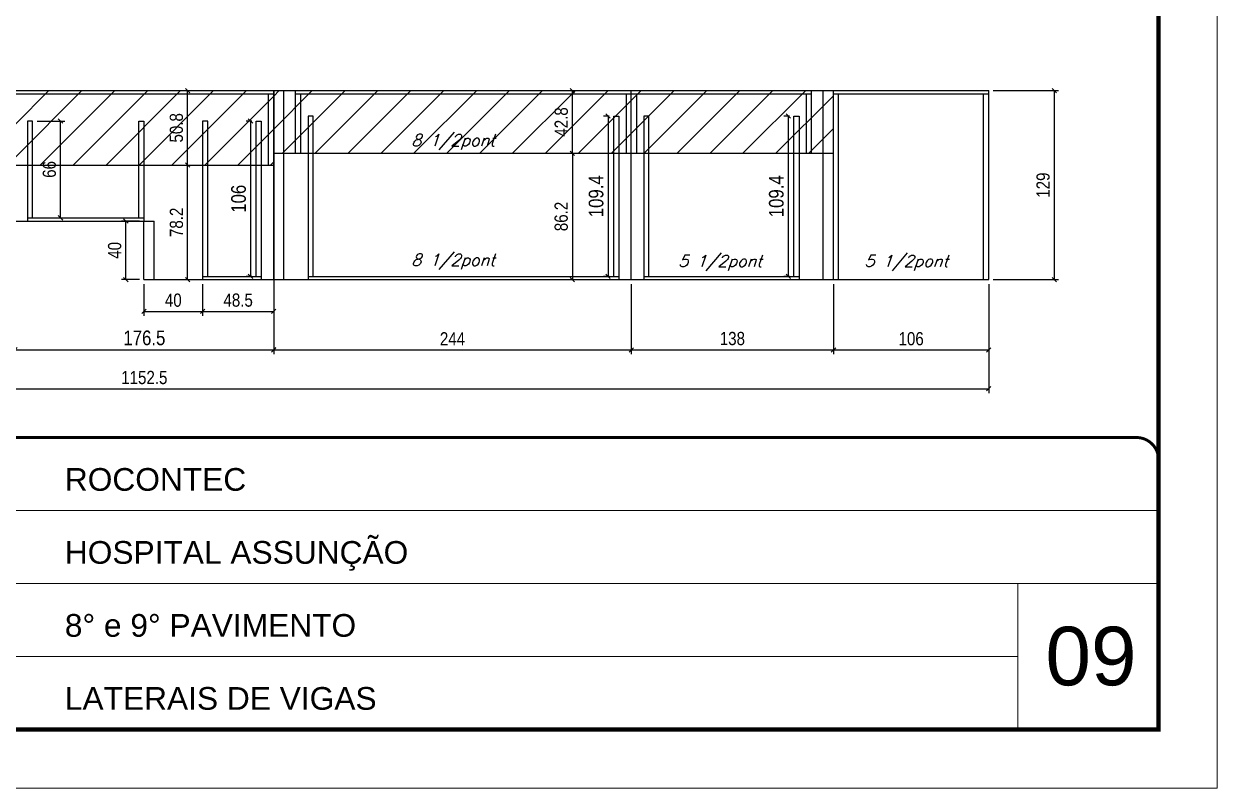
# Model space of a CAD drawing. Extents: x -20960 to -5926, y -2106 to 21915.
# Drawn here: x -11536 to -10722, y 18568 to 19090 of the extents above; entities that cross this region are included whole.
import ezdxf

# ---------------------------------------------------------------- set-up
doc = ezdxf.new("R2010")
doc.units = 0
doc.linetypes.add('CONTINUO', pattern=[0])
doc.linetypes.add('DASHED', pattern=[0.75, 0.5, -0.25])
for name, color, linetype, lineweight in [('CARIMBO', 255, 'Continuous', 9), ('Folhas', 255, 'Continuous', 9), ('SARRAFO DE PRESSAO', 251, 'DASHED', 9)]:
    doc.layers.add(name, color=color, linetype=linetype, lineweight=lineweight)
for name, color, linetype in [('COTA', 241, 'Continuous'), ('Painéis', 200, 'Continuous'), ('Reaproveitamento', 251, 'Continuous'), ('SARR_2.2x7', 40, 'Continuous'), ('SARR_3.5x7', 81, 'Continuous'), ('texto', 7, 'Continuous')]:
    doc.layers.add(name, color=color, linetype=linetype)
doc.styles.add('ARIAL', font='arial.ttf')
doc.styles.add('COTA TECNICA', font='techl___.ttf', dxfattribs={"height": 10})
doc.styles.add('COTA TECNICA-50', font='techl___.ttf', dxfattribs={"height": 9})
doc.styles.add('Romans', font='romans.shx')
doc.dimstyles.new('COTA PAINEL-50', dxfattribs={"dimtxt": 9, "dimasz": 3, "dimexe": 3, "dimexo": 3, "dimgap": 3, "dimtad": 1, "dimdec": 1, "dimzin": 12, "dimdsep": 46, "dimtxsty": 'COTA TECNICA-50', "dimblk1": 'OBLIQUE', "dimblk2": 'OBLIQUE', "dimsah": 1, "dimcen": 0.9, "dimclrd": 4, "dimclre": 4, "dimclrt": 240, "dimadec": 1, "dimazin": 3, "dimtfac": 1, "dimtdec": 1, "dimtmove": 0, "dimatfit": 3, "dimfxl": 1, "dimtolj": 1, "dimtzin": 12, "dimarcsym": 0})
doc.dimstyles.new('PAINEL', dxfattribs={"dimtxt": 10, "dimasz": 3, "dimexe": 3, "dimexo": 3, "dimgap": 3, "dimtad": 1, "dimdec": 1, "dimzin": 12, "dimdsep": 46, "dimtxsty": 'COTA TECNICA', "dimblk1": 'OBLIQUE', "dimblk2": 'OBLIQUE', "dimsah": 1, "dimcen": 0.9, "dimclrd": 4, "dimclre": 4, "dimclrt": 240, "dimadec": 1, "dimazin": 3, "dimtfac": 1, "dimtdec": 1, "dimtmove": 0, "dimatfit": 3, "dimfxl": 1, "dimtolj": 1, "dimtzin": 12, "dimarcsym": 0})
pattern_1 = [(45, (-3170, 1148.575), (-11.22532, 11.22532), [])]

# ---------------------------------------------------------------- blocks, each defined once
blk = doc.blocks.new('9999999999')
at = {"color": 30, "linetype": 'CONTINUO'}
for p, q in [((98564.56, 34379.64), (99583.98, 34379.64)), ((98564.56, 34329.83), (99487.98, 34329.83)), ((99583.98, 34329.83), (99487.98, 34329.83)), ((99487.98, 34329.83), (99487.98, 34230.21)), ((98564.56, 34280.02), (99487.98, 34280.02))]:
    blk.add_line(p, q, dxfattribs=at)
at = {"color": 30, "linetype": 'CONTINUO', "const_width": 2}
blk.add_lwpolyline([(99583.98, 34230.21), (99583.98, 34414.45, 0.414214), (99568.98, 34429.45), (98228.98, 34429.45, 0.414214), (98213.98, 34414.45), (98213.98, 34245.21, 0.414214), (98228.98, 34230.21), (99583.98, 34230.21)], format="xyb", dxfattribs=at)
at = {"layer": 'Folhas'}
blk.add_lwpolyline([(98138.98, 34190.21), (99623.98, 34190.21), (99623.98, 35240.21), (98138.98, 35240.21)], close=True, dxfattribs=at)
at = {"layer": 'Folhas', "color": 30, "const_width": 3}
blk.add_lwpolyline([(98213.98, 34230.21), (99583.98, 34230.21), (99583.98, 35200.21), (98213.98, 35200.21)], close=True, dxfattribs=at)
at = {"color": 7, "linetype": 'Continuous', "ltscale": 5, "style": 'ARIAL'}
for s, height, p in [('ROCONTEC', 15.483, (98837.68, 34393.13)), ('HOSPITAL ASSUNÇÃO', 15.4829, (98837.68, 34343.32)), ('8° e 9° PAVIMENTO', 15.4829, (98837.68, 34293.51)), ('LATERAIS DE VIGAS', 15.4829, (98837.68, 34243.7))]:
    blk.add_text(s, height=height, dxfattribs=at).set_placement(p)
blk = doc.blocks.new('_Oblique')
at = {"color": 0, "linetype": 'ByBlock', "lineweight": -2}
blk.add_line((-0.5, -0.5), (0.5, 0.5), dxfattribs=at)
blk = doc.blocks.new('*D6552')
at = {"layer": 'COTA', "color": 4, "lineweight": -2, "ltscale": 25, "transparency": 16777216}
for p, q in [((-11542.28, 18952.24), (-11542.28, 18864.34)), ((-11365.79, 18939.18), (-11365.79, 18864.34)), ((-11542.28, 18867.34), (-11365.79, 18867.34))]:
    blk.add_line(p, q, dxfattribs=at)
at = {"layer": 'Defpoints', "color": 0, "ltscale": 25, "transparency": 16777216}
for p in [(-11542.28, 18955.24), (-11365.79, 18942.18), (-11365.79, 18867.34)]:
    blk.add_point(p, dxfattribs=at)
at = {"layer": 'COTA', "color": 4, "lineweight": -2, "ltscale": 25, "transparency": 16777216, "xscale": 3, "yscale": 3, "zscale": 3, "rotation": 180}
blk.add_blockref('_Oblique', (-11542.28, 18867.34), dxfattribs=at)
at = {"layer": 'COTA', "color": 4, "lineweight": -2, "ltscale": 25, "transparency": 16777216, "xscale": 3, "yscale": 3, "zscale": 3}
blk.add_blockref('_Oblique', (-11365.79, 18867.34), dxfattribs=at)
at = {"layer": 'COTA', "color": 240, "ltscale": 25, "transparency": 16777216, "insert": (-11454.04, 18875.45), "char_height": 10, "attachment_point": 5, "style": 'COTA TECNICA'}
blk.add_mtext('\\A1;176.5', dxfattribs=at)
blk = doc.blocks.new('*D6554')
at = {"layer": 'COTA', "color": 4, "lineweight": -2, "transparency": 16777216}
for p, q in [((-12030.29, 18952.24), (-12030.29, 18837.8)), ((-10877.83, 18912.24), (-10877.83, 18837.8)), ((-12030.29, 18840.8), (-10877.83, 18840.8))]:
    blk.add_line(p, q, dxfattribs=at)
at = {"layer": 'Defpoints', "color": 0, "transparency": 16777216}
for p in [(-12030.29, 18955.24), (-10877.83, 18915.24), (-10877.83, 18840.8)]:
    blk.add_point(p, dxfattribs=at)
at = {"layer": 'COTA', "color": 4, "lineweight": -2, "transparency": 16777216, "xscale": 3, "yscale": 3, "zscale": 3, "rotation": 180}
blk.add_blockref('_Oblique', (-12030.29, 18840.8), dxfattribs=at)
at = {"layer": 'COTA', "color": 4, "lineweight": -2, "transparency": 16777216, "xscale": 3, "yscale": 3, "zscale": 3}
blk.add_blockref('_Oblique', (-10877.83, 18840.8), dxfattribs=at)
at = {"layer": 'COTA', "color": 240, "transparency": 16777216, "insert": (-11454.06, 18848.4), "char_height": 9, "attachment_point": 5, "style": 'COTA TECNICA-50'}
blk.add_mtext('\\A1;1152.5', dxfattribs=at)
blk = doc.blocks.new('*D6604')
at = {"layer": 'COTA', "color": 4, "lineweight": -2, "ltscale": 25, "transparency": 16777216}
for p, q in [((-11380.79, 19023.44), (-11384.62, 19023.44)), ((-11381.62, 19023.44), (-11381.62, 18917.44)), ((-11380.79, 18917.44), (-11384.62, 18917.44))]:
    blk.add_line(p, q, dxfattribs=at)
at = {"layer": 'Defpoints', "color": 0, "ltscale": 25, "transparency": 16777216}
for p in [(-11377.79, 19023.44), (-11381.62, 18917.44), (-11377.79, 18917.44)]:
    blk.add_point(p, dxfattribs=at)
at = {"layer": 'COTA', "color": 4, "lineweight": -2, "ltscale": 25, "transparency": 16777216, "xscale": 3, "yscale": 3, "zscale": 3}
for p, rotation in [((-11381.62, 19023.44), 90), ((-11381.62, 18917.44), 270)]:
    blk.add_blockref('_Oblique', p, dxfattribs=dict(at, rotation=rotation))
at = {"layer": 'COTA', "color": 240, "ltscale": 25, "transparency": 16777216, "insert": (-11389.72, 18970.44), "char_height": 10, "attachment_point": 5, "rotation": 90, "style": 'COTA TECNICA'}
blk.add_mtext('\\A1;106', dxfattribs=at)
blk = doc.blocks.new('*D6605')
at = {"layer": 'COTA', "color": 4, "lineweight": -2, "transparency": 16777216}
for p, q in [((-11527.29, 19023.44), (-11508.27, 19023.44)), ((-11511.27, 18957.44), (-11511.27, 19023.44)), ((-11527.29, 18957.44), (-11508.27, 18957.44))]:
    blk.add_line(p, q, dxfattribs=at)
at = {"layer": 'Defpoints', "color": 0, "transparency": 16777216}
for p in [(-11530.29, 19023.44), (-11511.27, 19023.44), (-11530.29, 18957.44)]:
    blk.add_point(p, dxfattribs=at)
at = {"layer": 'COTA', "color": 4, "lineweight": -2, "transparency": 16777216, "xscale": 3, "yscale": 3, "zscale": 3}
for p, rotation in [((-11511.27, 19023.44), 90), ((-11511.27, 18957.44), 270)]:
    blk.add_blockref('_Oblique', p, dxfattribs=dict(at, rotation=rotation))
at = {"layer": 'COTA', "color": 240, "transparency": 16777216, "insert": (-11518.86, 18990.44), "char_height": 9, "attachment_point": 5, "rotation": 90, "style": 'COTA TECNICA-50'}
blk.add_mtext('\\A1;66', dxfattribs=at)
blk = doc.blocks.new('*D6606')
at = {"layer": 'COTA', "color": 4, "lineweight": -2, "transparency": 16777216}
for p, q in [((-11414.29, 18912.24), (-11414.29, 18890.6)), ((-11365.79, 18912.24), (-11365.79, 18890.6)), ((-11414.29, 18893.6), (-11365.79, 18893.6))]:
    blk.add_line(p, q, dxfattribs=at)
at = {"layer": 'Defpoints', "color": 0, "transparency": 16777216}
for p in [(-11414.29, 18915.24), (-11365.79, 18915.24), (-11365.79, 18893.6)]:
    blk.add_point(p, dxfattribs=at)
at = {"layer": 'COTA', "color": 4, "lineweight": -2, "transparency": 16777216, "xscale": 3, "yscale": 3, "zscale": 3, "rotation": 180}
blk.add_blockref('_Oblique', (-11414.29, 18893.6), dxfattribs=at)
at = {"layer": 'COTA', "color": 4, "lineweight": -2, "transparency": 16777216, "xscale": 3, "yscale": 3, "zscale": 3}
blk.add_blockref('_Oblique', (-11365.79, 18893.6), dxfattribs=at)
at = {"layer": 'COTA', "color": 240, "transparency": 16777216, "insert": (-11390.04, 18901.22), "char_height": 9, "attachment_point": 5, "style": 'COTA TECNICA-50'}
blk.add_mtext('\\A1;48.5', dxfattribs=at)
blk = doc.blocks.new('*D6541')
at = {"layer": 'COTA', "color": 4, "lineweight": -2, "transparency": 16777216}
for p, q in [((-10874.83, 19044.24), (-10830.15, 19044.24)), ((-10833.15, 19044.24), (-10833.15, 18915.24)), ((-10874.83, 18915.24), (-10830.15, 18915.24))]:
    blk.add_line(p, q, dxfattribs=at)
at = {"layer": 'Defpoints', "color": 0, "transparency": 16777216}
for p in [(-10877.83, 19044.24), (-10877.83, 18915.24), (-10833.15, 18915.24)]:
    blk.add_point(p, dxfattribs=at)
at = {"layer": 'COTA', "color": 4, "lineweight": -2, "transparency": 16777216, "xscale": 3, "yscale": 3, "zscale": 3}
for p, rotation in [((-10833.15, 19044.24), 90), ((-10833.15, 18915.24), 270)]:
    blk.add_blockref('_Oblique', p, dxfattribs=dict(at, rotation=rotation))
at = {"layer": 'COTA', "color": 240, "transparency": 16777216, "insert": (-10840.73, 18979.74), "char_height": 9, "attachment_point": 5, "rotation": 90, "style": 'COTA TECNICA-50'}
blk.add_mtext('\\A1;129', dxfattribs=at)
blk = doc.blocks.new('*D6575')
at = {"layer": 'COTA', "color": 4, "lineweight": -2, "ltscale": 25, "transparency": 16777216}
for p, q in [((-11136.79, 19026.84), (-11140.62, 19026.84)), ((-11137.62, 19026.84), (-11137.62, 18917.44)), ((-11136.79, 18917.44), (-11140.62, 18917.44))]:
    blk.add_line(p, q, dxfattribs=at)
at = {"layer": 'Defpoints', "color": 0, "ltscale": 25, "transparency": 16777216}
for p in [(-11133.79, 19026.84), (-11137.62, 18917.44), (-11133.79, 18917.44)]:
    blk.add_point(p, dxfattribs=at)
at = {"layer": 'COTA', "color": 4, "lineweight": -2, "ltscale": 25, "transparency": 16777216, "xscale": 3, "yscale": 3, "zscale": 3}
for p, rotation in [((-11137.62, 19026.84), 90), ((-11137.62, 18917.44), 270)]:
    blk.add_blockref('_Oblique', p, dxfattribs=dict(at, rotation=rotation))
at = {"layer": 'COTA', "color": 240, "ltscale": 25, "transparency": 16777216, "insert": (-11145.75, 18972.14), "char_height": 10, "attachment_point": 5, "rotation": 90, "style": 'COTA TECNICA'}
blk.add_mtext('\\A1;109.4', dxfattribs=at)
blk = doc.blocks.new('*D6576')
at = {"layer": 'COTA', "color": 4, "lineweight": -2, "transparency": 16777216}
for p, q in [((-11365.79, 18912.24), (-11365.79, 18864.29)), ((-11121.79, 18912.24), (-11121.79, 18864.29)), ((-11365.79, 18867.29), (-11121.79, 18867.29))]:
    blk.add_line(p, q, dxfattribs=at)
at = {"layer": 'Defpoints', "color": 0, "transparency": 16777216}
for p in [(-11365.79, 18915.24), (-11121.79, 18915.24), (-11121.79, 18867.29)]:
    blk.add_point(p, dxfattribs=at)
at = {"layer": 'COTA', "color": 4, "lineweight": -2, "transparency": 16777216, "xscale": 3, "yscale": 3, "zscale": 3, "rotation": 180}
blk.add_blockref('_Oblique', (-11365.79, 18867.29), dxfattribs=at)
at = {"layer": 'COTA', "color": 4, "lineweight": -2, "transparency": 16777216, "xscale": 3, "yscale": 3, "zscale": 3}
blk.add_blockref('_Oblique', (-11121.79, 18867.29), dxfattribs=at)
at = {"layer": 'COTA', "color": 240, "transparency": 16777216, "insert": (-11243.79, 18874.85), "char_height": 9, "attachment_point": 5, "style": 'COTA TECNICA-50'}
blk.add_mtext('\\A1;244', dxfattribs=at)
blk = doc.blocks.new('*D6577')
at = {"layer": 'COTA', "color": 4, "lineweight": -2, "transparency": 16777216}
for p, q in [((-11121.79, 18912.24), (-11121.79, 18864.29)), ((-10983.79, 18912.24), (-10983.79, 18864.29)), ((-11121.79, 18867.29), (-10983.79, 18867.29))]:
    blk.add_line(p, q, dxfattribs=at)
at = {"layer": 'Defpoints', "color": 0, "transparency": 16777216}
for p in [(-11121.79, 18915.24), (-10983.79, 18915.24), (-10983.79, 18867.29)]:
    blk.add_point(p, dxfattribs=at)
at = {"layer": 'COTA', "color": 4, "lineweight": -2, "transparency": 16777216, "xscale": 3, "yscale": 3, "zscale": 3, "rotation": 180}
blk.add_blockref('_Oblique', (-11121.79, 18867.29), dxfattribs=at)
at = {"layer": 'COTA', "color": 4, "lineweight": -2, "transparency": 16777216, "xscale": 3, "yscale": 3, "zscale": 3}
blk.add_blockref('_Oblique', (-10983.79, 18867.29), dxfattribs=at)
at = {"layer": 'COTA', "color": 240, "transparency": 16777216, "insert": (-11052.79, 18875), "char_height": 9, "attachment_point": 5, "style": 'COTA TECNICA-50'}
blk.add_mtext('\\A1;138', dxfattribs=at)
blk = doc.blocks.new('*D6588')
at = {"layer": 'COTA', "color": 4, "lineweight": -2, "transparency": 16777216}
for p, q in [((-10983.79, 18912.24), (-10983.79, 18864.29)), ((-10877.83, 18912.24), (-10877.83, 18864.29)), ((-10983.79, 18867.29), (-10877.83, 18867.29))]:
    blk.add_line(p, q, dxfattribs=at)
at = {"layer": 'Defpoints', "color": 0, "transparency": 16777216}
for p in [(-10983.79, 18915.24), (-10877.83, 18915.24), (-10877.83, 18867.29)]:
    blk.add_point(p, dxfattribs=at)
at = {"layer": 'COTA', "color": 4, "lineweight": -2, "transparency": 16777216, "xscale": 3, "yscale": 3, "zscale": 3, "rotation": 180}
blk.add_blockref('_Oblique', (-10983.79, 18867.29), dxfattribs=at)
at = {"layer": 'COTA', "color": 4, "lineweight": -2, "transparency": 16777216, "xscale": 3, "yscale": 3, "zscale": 3}
blk.add_blockref('_Oblique', (-10877.83, 18867.29), dxfattribs=at)
at = {"layer": 'COTA', "color": 240, "transparency": 16777216, "insert": (-10930.81, 18874.88), "char_height": 9, "attachment_point": 5, "style": 'COTA TECNICA-50'}
blk.add_mtext('\\A1;106', dxfattribs=at)
blk = doc.blocks.new('*D6591')
at = {"layer": 'COTA', "color": 4, "lineweight": -2, "transparency": 16777216}
for p, q in [((-11457.29, 18955.24), (-11469.7, 18955.24)), ((-11466.7, 18915.24), (-11466.7, 18955.24)), ((-11457.29, 18915.24), (-11469.7, 18915.24))]:
    blk.add_line(p, q, dxfattribs=at)
at = {"layer": 'Defpoints', "color": 0, "transparency": 16777216}
for p in [(-11466.7, 18955.24), (-11454.29, 18955.24), (-11454.29, 18915.24)]:
    blk.add_point(p, dxfattribs=at)
at = {"layer": 'COTA', "color": 4, "lineweight": -2, "transparency": 16777216, "xscale": 3, "yscale": 3, "zscale": 3}
for p, rotation in [((-11466.7, 18955.24), 90), ((-11466.7, 18915.24), 270)]:
    blk.add_blockref('_Oblique', p, dxfattribs=dict(at, rotation=rotation))
at = {"layer": 'COTA', "color": 240, "transparency": 16777216, "insert": (-11474.29, 18935.24), "char_height": 9, "attachment_point": 5, "rotation": 90, "style": 'COTA TECNICA-50'}
blk.add_mtext('\\A1;40', dxfattribs=at)
blk = doc.blocks.new('*D6592')
at = {"layer": 'COTA', "color": 4, "lineweight": -2, "transparency": 16777216}
for p, q in [((-11454.29, 18912.24), (-11454.29, 18890.6)), ((-11414.29, 18912.24), (-11414.29, 18890.6)), ((-11454.29, 18893.6), (-11414.29, 18893.6))]:
    blk.add_line(p, q, dxfattribs=at)
at = {"layer": 'Defpoints', "color": 0, "transparency": 16777216}
for p in [(-11454.29, 18915.24), (-11414.29, 18915.24), (-11414.29, 18893.6)]:
    blk.add_point(p, dxfattribs=at)
at = {"layer": 'COTA', "color": 4, "lineweight": -2, "transparency": 16777216, "xscale": 3, "yscale": 3, "zscale": 3, "rotation": 180}
blk.add_blockref('_Oblique', (-11454.29, 18893.6), dxfattribs=at)
at = {"layer": 'COTA', "color": 4, "lineweight": -2, "transparency": 16777216, "xscale": 3, "yscale": 3, "zscale": 3}
blk.add_blockref('_Oblique', (-11414.29, 18893.6), dxfattribs=at)
at = {"layer": 'COTA', "color": 240, "transparency": 16777216, "insert": (-11434.29, 18901.19), "char_height": 9, "attachment_point": 5, "style": 'COTA TECNICA-50'}
blk.add_mtext('\\A1;40', dxfattribs=at)
blk = doc.blocks.new('*D6563')
at = {"layer": 'COTA', "color": 4, "lineweight": -2, "transparency": 16777216}
for p, q in [((-11432.47, 18993.44), (-11421.54, 18993.44)), ((-11424.54, 18915.24), (-11424.54, 18993.44)), ((-11432.47, 18915.24), (-11421.54, 18915.24))]:
    blk.add_line(p, q, dxfattribs=at)
at = {"layer": 'Defpoints', "color": 0, "transparency": 16777216}
for p in [(-11435.47, 18993.44), (-11424.54, 18993.44), (-11435.47, 18915.24)]:
    blk.add_point(p, dxfattribs=at)
at = {"layer": 'COTA', "color": 4, "lineweight": -2, "transparency": 16777216, "xscale": 3, "yscale": 3, "zscale": 3}
for p, rotation in [((-11424.54, 18993.44), 90), ((-11424.54, 18915.24), 270)]:
    blk.add_blockref('_Oblique', p, dxfattribs=dict(at, rotation=rotation))
at = {"layer": 'COTA', "color": 240, "transparency": 16777216, "insert": (-11432.12, 18954.34), "char_height": 9, "attachment_point": 5, "rotation": 90, "style": 'COTA TECNICA-50'}
blk.add_mtext('\\A1;78.2', dxfattribs=at)
blk = doc.blocks.new('*D6564')
at = {"layer": 'COTA', "color": 4, "lineweight": -2, "transparency": 16777216}
for p, q in [((-11424.54, 18993.44), (-11424.54, 19044.24)), ((-11432.47, 18993.44), (-11421.54, 18993.44))]:
    blk.add_line(p, q, dxfattribs=at)
at = {"layer": 'Defpoints', "color": 0, "transparency": 16777216}
for p in [(-11424.54, 19044.24), (-11424.54, 19044.24), (-11435.47, 18993.44)]:
    blk.add_point(p, dxfattribs=at)
at = {"layer": 'COTA', "color": 4, "lineweight": -2, "transparency": 16777216, "xscale": 3, "yscale": 3, "zscale": 3}
for p, rotation in [((-11424.54, 19044.24), 90), ((-11424.54, 18993.44), 270)]:
    blk.add_blockref('_Oblique', p, dxfattribs=dict(at, rotation=rotation))
at = {"layer": 'COTA', "color": 240, "transparency": 16777216, "insert": (-11432.16, 19018.84), "char_height": 9, "attachment_point": 5, "rotation": 90, "style": 'COTA TECNICA-50'}
blk.add_mtext('\\A1;50.8', dxfattribs=at)
blk = doc.blocks.new('*D6536')
at = {"layer": 'COTA', "color": 4, "lineweight": -2, "transparency": 16777216}
for p, q in [((-11176.55, 19001.44), (-11158.95, 19001.44)), ((-11161.95, 19001.44), (-11161.95, 18915.24)), ((-11176.55, 18915.24), (-11158.95, 18915.24))]:
    blk.add_line(p, q, dxfattribs=at)
at = {"layer": 'Defpoints', "color": 0, "transparency": 16777216}
for p in [(-11179.55, 19001.44), (-11179.55, 18915.24), (-11161.95, 18915.24)]:
    blk.add_point(p, dxfattribs=at)
at = {"layer": 'COTA', "color": 4, "lineweight": -2, "transparency": 16777216, "xscale": 3, "yscale": 3, "zscale": 3}
for p, rotation in [((-11161.95, 19001.44), 90), ((-11161.95, 18915.24), 270)]:
    blk.add_blockref('_Oblique', p, dxfattribs=dict(at, rotation=rotation))
at = {"layer": 'COTA', "color": 240, "transparency": 16777216, "insert": (-11169.57, 18958.34), "char_height": 9, "attachment_point": 5, "rotation": 90, "style": 'COTA TECNICA-50'}
blk.add_mtext('\\A1;86.2', dxfattribs=at)
blk = doc.blocks.new('*D6565')
at = {"layer": 'COTA', "color": 4, "lineweight": -2, "transparency": 16777216}
for p, q in [((-11176.55, 19044.24), (-11158.95, 19044.24)), ((-11161.95, 19001.44), (-11161.95, 19044.24)), ((-11176.55, 19001.44), (-11158.95, 19001.44))]:
    blk.add_line(p, q, dxfattribs=at)
at = {"layer": 'Defpoints', "color": 0, "transparency": 16777216}
for p in [(-11179.55, 19044.24), (-11161.95, 19044.24), (-11179.55, 19001.44)]:
    blk.add_point(p, dxfattribs=at)
at = {"layer": 'COTA', "color": 4, "lineweight": -2, "transparency": 16777216, "xscale": 3, "yscale": 3, "zscale": 3}
for p, rotation in [((-11161.95, 19044.24), 90), ((-11161.95, 19001.44), 270)]:
    blk.add_blockref('_Oblique', p, dxfattribs=dict(at, rotation=rotation))
at = {"layer": 'COTA', "color": 240, "transparency": 16777216, "insert": (-11169.54, 19022.84), "char_height": 9, "attachment_point": 5, "rotation": 90, "style": 'COTA TECNICA-50'}
blk.add_mtext('\\A1;42.8', dxfattribs=at)
blk = doc.blocks.new('*D6557')
at = {"layer": 'COTA', "color": 4, "lineweight": -2, "ltscale": 25, "transparency": 16777216}
for p, q in [((-11013.79, 19026.84), (-11017.62, 19026.84)), ((-11014.62, 19026.84), (-11014.62, 18917.44)), ((-11013.79, 18917.44), (-11017.62, 18917.44))]:
    blk.add_line(p, q, dxfattribs=at)
at = {"layer": 'Defpoints', "color": 0, "ltscale": 25, "transparency": 16777216}
for p in [(-11010.79, 19026.84), (-11014.62, 18917.44), (-11010.79, 18917.44)]:
    blk.add_point(p, dxfattribs=at)
at = {"layer": 'COTA', "color": 4, "lineweight": -2, "ltscale": 25, "transparency": 16777216, "xscale": 3, "yscale": 3, "zscale": 3}
for p, rotation in [((-11014.62, 19026.84), 90), ((-11014.62, 18917.44), 270)]:
    blk.add_blockref('_Oblique', p, dxfattribs=dict(at, rotation=rotation))
at = {"layer": 'COTA', "color": 240, "ltscale": 25, "transparency": 16777216, "insert": (-11022.75, 18972.14), "char_height": 10, "attachment_point": 5, "rotation": 90, "style": 'COTA TECNICA'}
blk.add_mtext('\\A1;109.4', dxfattribs=at)

msp = doc.modelspace()

# ---------------------------------------------------------------- hatches: boundary and pattern name
at = {"layer": 'Reaproveitamento', "transparency": 33554684}
h = msp.add_hatch(dxfattribs=at)
h.set_pattern_fill('ANSI31', color=256, scale=5)
h.set_pattern_definition(pattern_1)
h.paths.add_polyline_path([(-11542.29, 19044.24), (-11542.29, 18993.44), (-11365.79, 18993.44), (-11365.79, 19044.24)])
h = msp.add_hatch(dxfattribs=at)
h.set_pattern_fill('ANSI31', color=256, scale=5)
h.set_pattern_definition(pattern_1)
h.paths.add_polyline_path([(-11121.79, 19001.44), (-11121.79, 19044.24), (-11365.79, 19044.24), (-11365.79, 19001.44)])
h = msp.add_hatch(dxfattribs=at)
h.set_pattern_fill('ANSI31', color=256, scale=5)
h.set_pattern_definition(pattern_1)
h.paths.add_polyline_path([(-10983.79, 19001.44), (-10983.79, 19044.24), (-11121.79, 19044.24), (-11121.79, 19001.44)])

# ---------------------------------------------------------------- linework, layer by layer
at = {"layer": 'Painéis', "ltscale": 25}
for p, q in [((-11715.82, 19044.24), (-11365.79, 19044.24)), ((-11365.79, 18915.24), (-11365.79, 19044.24)), ((-11365.79, 19044.24), (-11365.79, 18915.24)), ((-11121.79, 18915.24), (-11121.79, 19044.24)), ((-10983.79, 18915.24), (-10983.79, 19044.24)), ((-10877.83, 18915.24), (-10877.83, 19044.24)), ((-11542.29, 18993.44), (-11365.79, 18993.44)), ((-12030.29, 18955.24), (-11454.29, 18955.24)), ((-11454.29, 18915.24), (-11454.29, 18955.24)), ((-11454.29, 18915.24), (-11365.79, 18915.24))]:
    msp.add_line(p, q, dxfattribs=at)
at = {"layer": 'Painéis'}
for p, q in [((-11365.79, 19044.24), (-11121.79, 19044.24)), ((-11121.79, 19044.24), (-10877.83, 19044.24)), ((-11365.79, 19001.44), (-10983.79, 19001.44)), ((-11365.79, 18915.24), (-11121.79, 18915.24)), ((-11121.79, 18915.24), (-10877.83, 18915.24))]:
    msp.add_line(p, q, dxfattribs=at)
at = {"layer": 'SARR_2.2x7', "linetype": 'Continuous'}
for p, q in [((-11542.29, 19042.04), (-11365.79, 19042.04)), ((-11358.79, 19001.44), (-11358.79, 19044.24)), ((-11350.79, 19042.04), (-11121.79, 19042.04)), ((-11121.79, 19042.04), (-10998.79, 19042.04)), ((-10990.79, 19001.44), (-10990.79, 19044.24)), ((-10983.79, 19042.04), (-10877.83, 19042.04)), ((-11358.79, 18915.24), (-11358.79, 19001.44)), ((-10990.79, 18915.24), (-10990.79, 19001.44))]:
    msp.add_line(p, q, dxfattribs=at)
at = {"layer": 'SARR_2.2x7', "linetype": 'Continuous', "ltscale": 50}
for p, q in [((-11533.79, 18957.44), (-11454.29, 18957.44)), ((-11454.29, 18955.24), (-11447.29, 18955.24)), ((-11447.29, 18915.24), (-11447.29, 18955.24)), ((-11414.29, 18917.44), (-11374.29, 18917.44)), ((-11342.29, 18917.44), (-11130.29, 18917.44)), ((-11113.27, 18917.44), (-11007.29, 18917.44))]:
    msp.add_line(p, q, dxfattribs=at)
at = {"layer": 'SARR_3.5x7'}
for p, q in [((-11369.29, 18993.44), (-11369.29, 19042.04)), ((-11365.79, 18993.44), (-11365.79, 19044.24)), ((-11365.79, 18915.24), (-11365.79, 19044.24)), ((-11350.79, 19001.44), (-11350.79, 19044.24)), ((-11347.29, 19001.44), (-11347.29, 19042.04)), ((-11125.29, 19042.04), (-11125.29, 19001.44)), ((-11118.27, 19042.04), (-11118.27, 19001.44)), ((-11002.29, 19001.44), (-11002.29, 19042.04)), ((-10998.79, 19001.44), (-10998.79, 19044.24)), ((-10983.79, 18915.24), (-10983.79, 19044.24)), ((-10980.29, 18915.24), (-10980.29, 19042.04)), ((-10881.33, 18915.24), (-10881.33, 19042.04)), ((-10877.83, 18915.24), (-10877.83, 19044.24)), ((-11369.29, 18993.44), (-11365.79, 18993.44))]:
    msp.add_line(p, q, dxfattribs=at)
for points in [[(-11530.29, 18957.44), (-11530.29, 19023.44), (-11533.79, 19023.44), (-11533.79, 18955.24)], [(-11457.79, 18957.44), (-11457.79, 19023.44), (-11454.29, 19023.44), (-11454.29, 18955.24)], [(-11410.79, 18917.44), (-11410.79, 19023.44), (-11414.29, 19023.44), (-11414.29, 18915.24)], [(-11377.79, 18917.44), (-11377.79, 19023.44), (-11374.29, 19023.44), (-11374.29, 18915.24)], [(-11338.79, 18917.44), (-11338.79, 19026.84), (-11342.29, 19026.84), (-11342.29, 18915.24)], [(-11133.79, 18917.44), (-11133.79, 19026.84), (-11130.29, 19026.84), (-11130.29, 18915.24)], [(-11109.77, 18917.44), (-11109.77, 19026.84), (-11113.27, 19026.84), (-11113.27, 18915.24)], [(-11010.79, 18917.44), (-11010.79, 19026.84), (-11007.29, 19026.84), (-11007.29, 18915.24)]]:
    msp.add_lwpolyline(points, dxfattribs=at)

# ---------------------------------------------------------------- block references
at = {"layer": 'SARRAFO DE PRESSAO', "color": 6, "linetype": 'ByBlock'}
msp.add_blockref('9999999999', (-110345.98, -15621.96), dxfattribs=at)

# ---------------------------------------------------------------- texts
at = {"layer": 'CARIMBO', "style": 'ARIAL'}
msp.add_text('09', height=40, dxfattribs=at).set_placement((-10839.14, 18638.38))
at = {"layer": 'texto', "color": 2, "char_height": 8, "attachment_point": 5, "style": 'Romans'}
for s, insert in [('{\\Q19;\\C256;8 1/2pont}', (-11243.35, 19009.07)), ('{\\Q19;\\C256;8 1/2pont}', (-11243.35, 18927.41)), ('{\\Q19;\\C256;5 1/2pont}', (-11061.16, 18926.65)), ('{\\Q19;\\C256;5 1/2pont}', (-10934.13, 18926.65))]:
    msp.add_mtext(s, dxfattribs=dict(at, insert=insert))

# ---------------------------------------------------------------- dimensions: what is measured, and where the dimension line sits
at = {"layer": 'COTA'}
dim = msp.add_linear_dim(base=(-11424.54, 19044.24), p1=(-11435.47, 18993.44), p2=(-11424.54, 19044.24), angle=90, dimstyle='COTA PAINEL-50', override={"dimtmove": 1}, dxfattribs=at)
dim.commit()
dim.dimension.update_dxf_attribs({"geometry": '*D6564', "text_midpoint": (-11432.16, 19018.84)})
for base, p1, p2, picture, middle in [((-11161.95, 19044.24), (-11179.55, 19001.44), (-11179.55, 19044.24), '*D6565', (-11169.54, 19022.84)), ((-10833.15, 18915.24), (-10877.83, 19044.24), (-10877.83, 18915.24), '*D6541', (-10840.73, 18979.74)), ((-11511.27, 19023.44), (-11530.29, 18957.44), (-11530.29, 19023.44), '*D6605', (-11518.86, 18990.44)), ((-11161.95, 18915.24), (-11179.55, 19001.44), (-11179.55, 18915.24), '*D6536', (-11169.57, 18958.34)), ((-11424.54, 18993.44), (-11435.47, 18915.24), (-11435.47, 18993.44), '*D6563', (-11432.12, 18954.34)), ((-11466.7, 18955.24), (-11454.29, 18915.24), (-11454.29, 18955.24), '*D6591', (-11474.29, 18935.24))]:
    dim = msp.add_linear_dim(base=base, p1=p1, p2=p2, angle=90, dimstyle='COTA PAINEL-50', dxfattribs=at)
    dim.commit()
    dim.dimension.update_dxf_attribs({"geometry": picture, "text_midpoint": middle})
at = {"layer": 'COTA', "ltscale": 25}
for base, p1, p2, picture, middle in [((-11381.62, 18917.44), (-11377.79, 19023.44), (-11377.79, 18917.44), '*D6604', (-11389.72, 18970.44)), ((-11137.62, 18917.44), (-11133.79, 19026.84), (-11133.79, 18917.44), '*D6575', (-11145.75, 18972.14)), ((-11014.62, 18917.44), (-11010.79, 19026.84), (-11010.79, 18917.44), '*D6557', (-11022.75, 18972.14))]:
    dim = msp.add_linear_dim(base=base, p1=p1, p2=p2, angle=90, dimstyle='PAINEL', dxfattribs=at)
    dim.commit()
    dim.dimension.update_dxf_attribs({"geometry": picture, "text_midpoint": middle})
at = {"layer": 'COTA'}
for base, p1, p2, picture, middle in [((-10877.83, 18840.8), (-12030.29, 18955.24), (-10877.83, 18915.24), '*D6554', (-11454.06, 18848.4)), ((-11414.29, 18893.6), (-11454.29, 18915.24), (-11414.29, 18915.24), '*D6592', (-11434.29, 18901.19)), ((-11365.79, 18893.6), (-11414.29, 18915.24), (-11365.79, 18915.24), '*D6606', (-11390.04, 18901.22)), ((-10877.83, 18867.29), (-10983.79, 18915.24), (-10877.83, 18915.24), '*D6588', (-10930.81, 18874.88))]:
    dim = msp.add_linear_dim(base=base, p1=p1, p2=p2, dimstyle='COTA PAINEL-50', dxfattribs=at)
    dim.commit()
    dim.dimension.update_dxf_attribs({"geometry": picture, "text_midpoint": middle})
at = {"layer": 'COTA', "ltscale": 25}
dim = msp.add_linear_dim(base=(-11365.79, 18867.34), p1=(-11542.28, 18955.24), p2=(-11365.79, 18942.18), dimstyle='PAINEL', override={"dimtmove": 1}, dxfattribs=at)
dim.commit()
dim.dimension.update_dxf_attribs({"geometry": '*D6552', "text_midpoint": (-11454.04, 18875.45)})
at = {"layer": 'COTA'}
for base, p1, p2, picture, middle in [((-11121.79, 18867.29), (-11365.79, 18915.24), (-11121.79, 18915.24), '*D6576', (-11243.79, 18874.85)), ((-10983.79, 18867.29), (-11121.79, 18915.24), (-10983.79, 18915.24), '*D6577', (-11052.79, 18875))]:
    dim = msp.add_linear_dim(base=base, p1=p1, p2=p2, dimstyle='COTA PAINEL-50', override={"dimtmove": 1}, dxfattribs=at)
    dim.commit()
    dim.dimension.update_dxf_attribs({"geometry": picture, "text_midpoint": middle})

doc.saveas('drawing.dxf')
